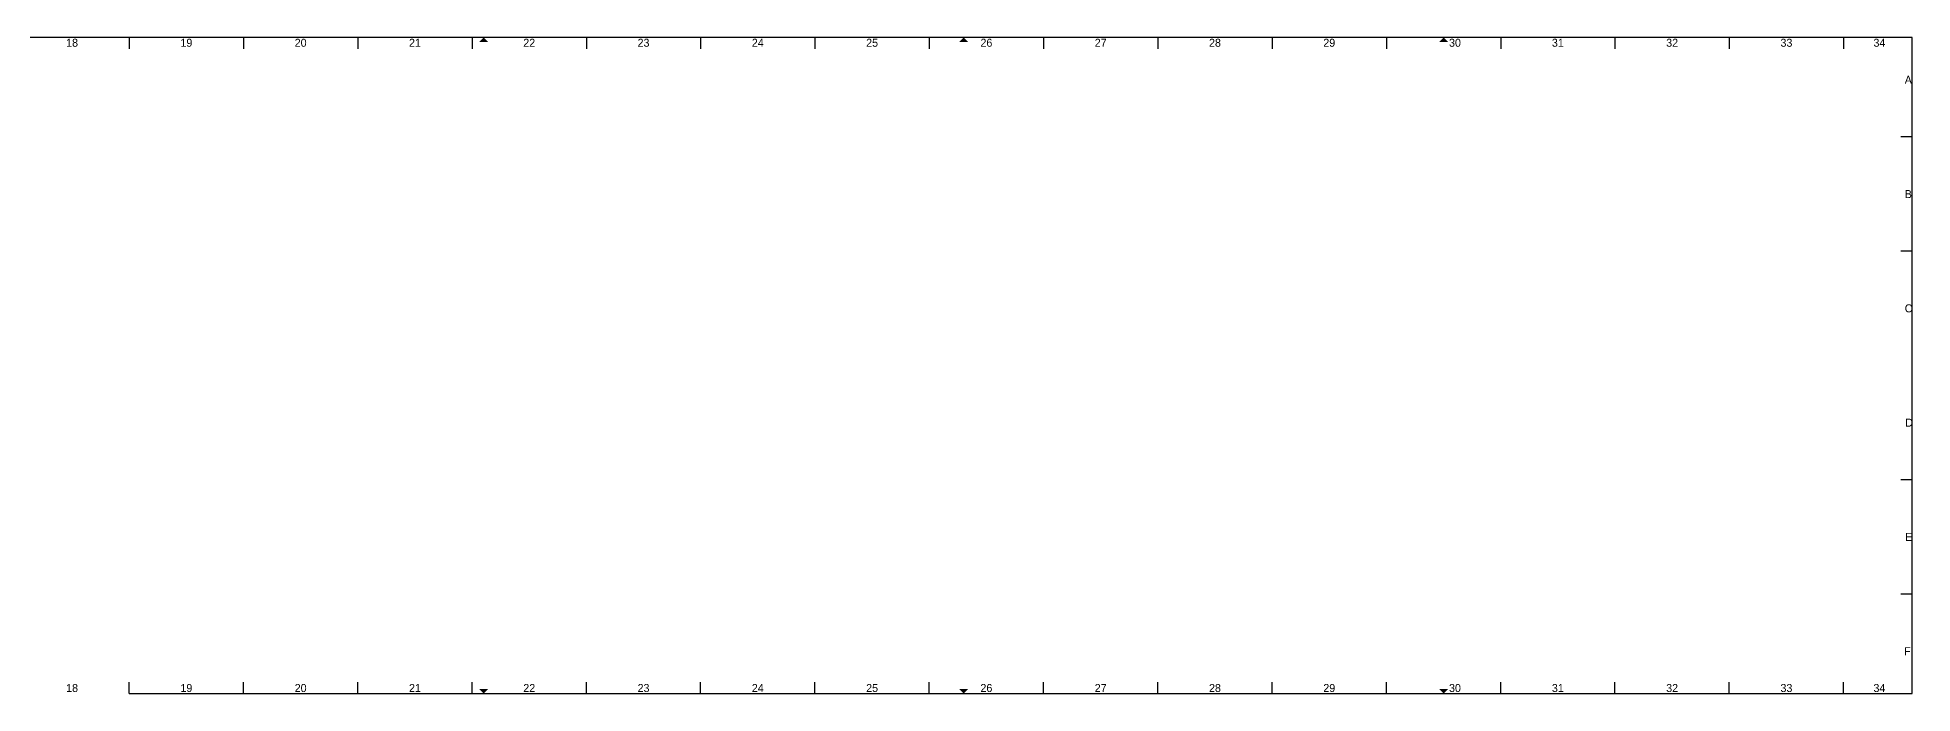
# Model space of a CAD drawing. Extents: x -5 to 1655, y -5 to 282.
# Drawn here: x 835 to 1655, y -5 to 282 of the extents above; entities that cross this region are included whole.
import ezdxf
from ezdxf.enums import TextEntityAlignment as Align

# ---------------------------------------------------------------- set-up
doc = ezdxf.new("R2010")
doc.units = 0
doc.layers.add('to-xx-rooster', color=7, linetype='CONTINUOUS', lineweight=25)
doc.layers.add('to-xx-vouwmerk', color=7, linetype='CONTINUOUS', lineweight=18)
doc.styles.add('RTW_ISO', font='iso-rtw.shx')

msp = doc.modelspace()

# ---------------------------------------------------------------- hatches: boundary and pattern name
at = {"layer": 'to-xx-vouwmerk'}
for points in [[(1032, 280), (1030, 282), (1028, 280)], [(1242, 280), (1240, 282), (1238, 280)], [(1452, 280), (1450, 282), (1448, 280)], [(1028, -3), (1030, -5), (1032, -3)], [(1238, -3), (1240, -5), (1242, -3)], [(1448, -3), (1450, -5), (1452, -3)]]:
    msp.add_hatch(color=256, dxfattribs=at).paths.add_polyline_path(points)

# ---------------------------------------------------------------- linework, layer by layer
at = {"layer": 'to-xx-rooster'}
for p, q in [((1655, 282), (-5, 282)), ((875, 282), (875, 277)), ((925, 282), (925, 277)), ((975, 282), (975, 277)), ((1025, 282), (1025, 277)), ((1075, 282), (1075, 277)), ((1125, 282), (1125, 277)), ((1175, 282), (1175, 277)), ((1225, 282), (1225, 277)), ((1275, 282), (1275, 277)), ((1325, 282), (1325, 277)), ((1375, 282), (1375, 277)), ((1425, 282), (1425, 277)), ((1475, 282), (1475, 277)), ((1525, 282), (1525, 277)), ((1575, 282), (1575, 277)), ((1625, 282), (1625, 277)), ((1655, -5), (1655, 282)), ((1655, 238.5), (1650, 238.5)), ((1655, 188.5), (1650, 188.5)), ((1655, 88.5), (1650, 88.5)), ((1655, 38.5), (1650, 38.5)), ((875, -5), (875, 0)), ((925, -5), (925, 0)), ((975, -5), (975, 0)), ((1025, -5), (1025, 0)), ((1075, -5), (1075, 0)), ((1125, -5), (1125, 0)), ((1175, -5), (1175, 0)), ((1225, -5), (1225, 0)), ((1275, -5), (1275, 0)), ((1325, -5), (1325, 0)), ((1375, -5), (1375, 0)), ((1425, -5), (1425, 0)), ((1475, -5), (1475, 0)), ((1525, -5), (1525, 0)), ((1575, -5), (1575, 0)), ((1625, -5), (1625, 0)), ((875, -5), (1655, -5))]:
    msp.add_line(p, q, dxfattribs=at)

# ---------------------------------------------------------------- texts
at = {"layer": 'to-xx-rooster', "style": 'RTW_ISO'}
for s, p in [('18', (850, 276.9)), ('19', (900, 276.9)), ('20', (950, 276.9)), ('21', (1000, 276.9)), ('22', (1050, 276.9)), ('23', (1100, 276.9)), ('24', (1150, 276.9)), ('25', (1200, 276.9)), ('26', (1250, 276.9)), ('27', (1300, 276.9)), ('28', (1350, 276.9)), ('29', (1400, 276.9)), ('30', (1455, 276.9)), ('31', (1500, 276.9)), ('32', (1550, 276.9)), ('33', (1600, 276.9)), ('34', (1640.68, 276.9)), ('18', (850, -5.4)), ('19', (900, -5.4)), ('20', (950, -5.4)), ('21', (1000, -5.4)), ('22', (1050, -5.4)), ('23', (1100, -5.4)), ('24', (1150, -5.4)), ('25', (1200, -5.4)), ('26', (1250, -5.4)), ('27', (1300, -5.4)), ('28', (1350, -5.4)), ('29', (1400, -5.4)), ('30', (1455, -5.4)), ('31', (1500, -5.4)), ('32', (1550, -5.4)), ('33', (1600, -5.4)), ('34', (1640.68, -5.4))]:
    msp.add_text(s, height=3.5, dxfattribs=at).set_placement(p, align=Align.BOTTOM_CENTER)
for s, p in [('A', (1651.75, 263.5)), ('B', (1651.75, 213.5)), ('C', (1651.75, 163.5)), ('D', (1652, 113.5)), ('E', (1652, 63.5)), ('F', (1651.5, 13.5))]:
    msp.add_text(s, height=3.5, dxfattribs=at).set_placement(p, align=Align.MIDDLE_LEFT)

doc.saveas('drawing.dxf')
